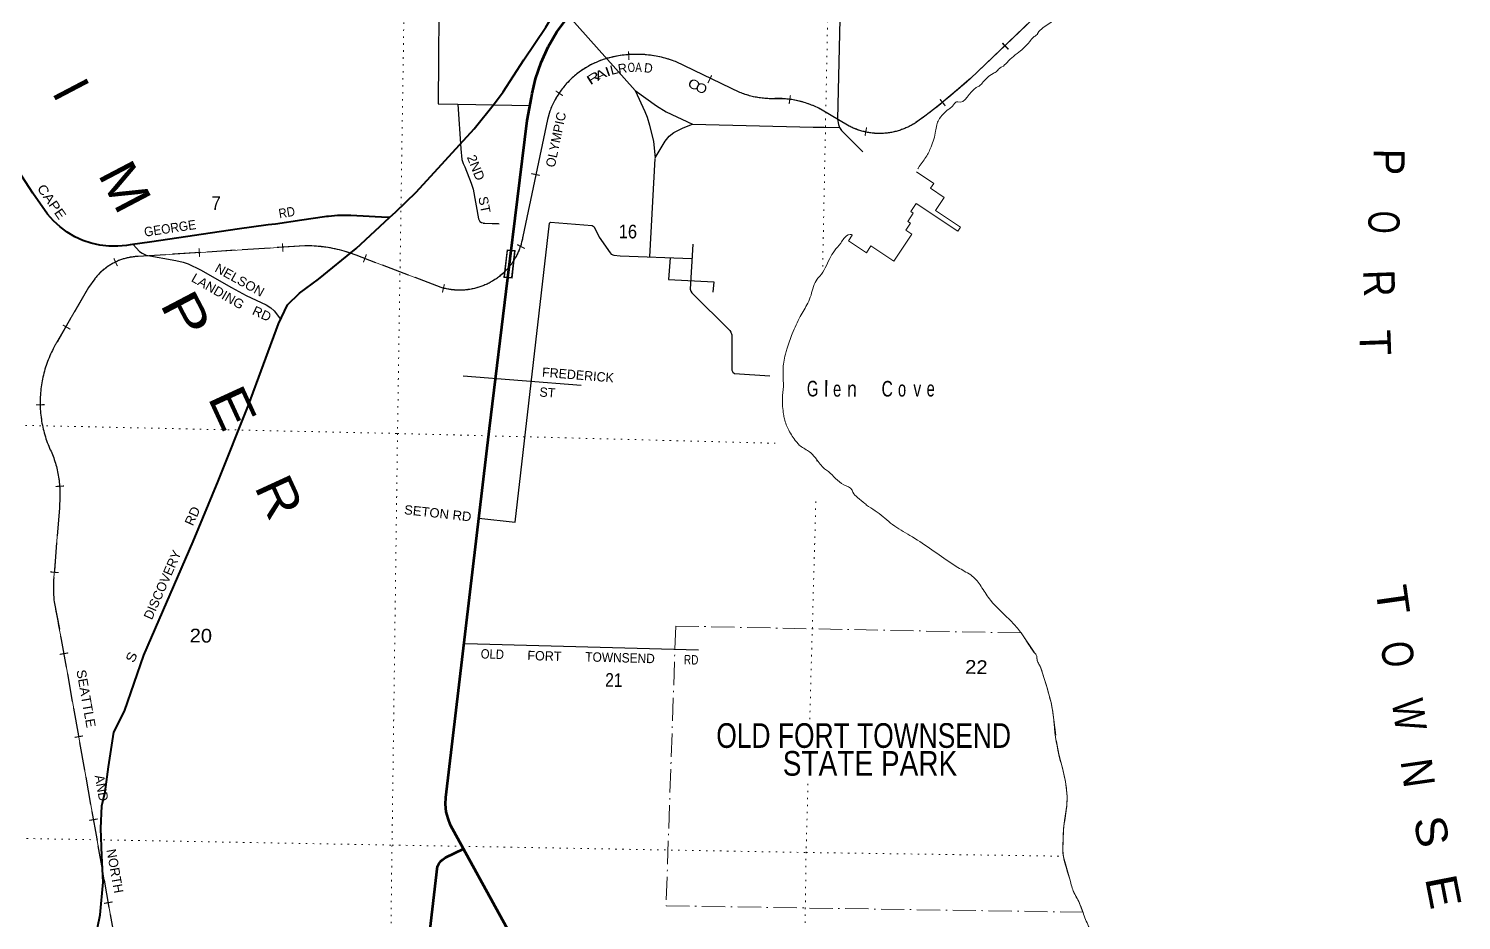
# Model space of a CAD drawing. Header units: feet. Extents: x -493433 to -244333, y 184684 to 373072.
# Drawn here: x -453011 to -434537, y 213272 to 224770 of the extents above; entities that cross this region are included whole.
import ezdxf
from ezdxf.enums import TextEntityAlignment as Align

# ---------------------------------------------------------------- set-up
doc = ezdxf.new("R2010")
doc.units = ezdxf.units.FT
doc.header["$LTSCALE"] = 60
for name, pattern in [('DOT_DASHED', [7.7, 5, -1.2, 0.3, -1.2]), ('DOTTED', [1.5, 0.3, -1.2]), ('LONG_DASHED', [7.5, 6, -1.5])]:
    doc.linetypes.add(name, pattern=pattern)
for name, color, linetype, lineweight in [('23', 7, 'Continuous', 70), ('26', 7, 'Continuous', 40), ('27', 7, 'Continuous', 13), ('29', 7, 'Continuous', 25), ('30', 7, 'Continuous', 13), ('34', 7, 'Continuous', 13), ('39', 7, 'Continuous', 13), ('41', 7, 'Continuous', 13), ('44', 7, 'DOT_DASHED', 13), ('59', 7, 'Continuous', 13), ('63', 7, 'Continuous', 25), ('7', 7, 'DOTTED', 13)]:
    doc.layers.add(name, color=color, linetype=linetype, lineweight=lineweight)
doc.layers.add('42', color=7, linetype='Continuous')

msp = doc.modelspace()

# ---------------------------------------------------------------- linework, layer by layer
at = {"layer": '23'}
for points in [[(-447404.01, 214192.29), (-447573.12, 214498.72), (-447603.34, 214585.56), (-447626.98, 214673.07), (-447636.44, 214770.04), (-447633.57, 214857.19), (-447067.76, 219613.05), (-446831.23, 221555.04), (-446583.96, 223585.24), (-446526.99, 223883.61), (-446522.21, 223908.68), (-446516.66, 223933.61), (-446474.08, 224124.91), (-446403.59, 224334.99), (-446311.53, 224536.54), (-446198.91, 224727.37), (-446066.95, 224905.39), (-446044.12, 224930.27)], [(-448015.24, 206246.25), (-447870.45, 209152.67), (-447869.2, 209177.7), (-447867.29, 209202.67), (-447853.9, 209377.42), (-447859.56, 209577.67), (-447886.12, 209776.23), (-447906.66, 209869.42), (-447912.13, 209894.27), (-447918.44, 209919.42), (-448019.84, 210323.48), (-448049.62, 210454.57), (-448079.38, 210668.18), (-448086.65, 210883.74), (-448073.12, 211073.86), (-448071.34, 211098.84), (-448068.44, 211123.86), (-447738.23, 213970.61), (-447720.68, 213998.56), (-447694.89, 214033.74), (-447669.1, 214054.85), (-447633.94, 214080.65), (-447404.01, 214192.29)], [(-441613.79, 204051.36), (-443588.08, 207465.7), (-444429.84, 208933.75), (-445947.54, 211646.88), (-445961.57, 211671.96), (-445977.4, 211696.88), (-446006.93, 211743.37), (-446123.75, 211899.96), (-446209.93, 212023.3), (-446279.06, 212146.56), (-446293.28, 212171.92), (-446306.72, 212196.56), (-446636.52, 212801.55), (-447404.01, 214192.29)]]:
    msp.add_lwpolyline(points, dxfattribs=at)
at = {"layer": '26'}
for points in [[(-448358.51, 222333.27), (-448277.07, 222408.8), (-448014.41, 222661.23), (-447267.74, 223478.71), (-447004.24, 223803.11), (-446891.67, 223956.65), (-446623.8, 224366.86), (-446341.59, 224787.45), (-446170.73, 225072.43)], [(-448358.51, 222333.27), (-448383.48, 222334.56), (-448856.68, 222359), (-448888.71, 222361.18), (-449029.5, 222361.66), (-449144.56, 222349.96), (-449169.31, 222347.45), (-449194.56, 222343.87), (-449486.36, 222302.56), (-449829.54, 222247.82), (-449922.73, 222238.8), (-450323.6, 222186.71), (-451423.99, 222021.19), (-451702.61, 221981.8), (-451748.21, 221974.13), (-451862.38, 221963.46), (-451977.04, 221964.79), (-452090.93, 221978.09), (-452202.8, 222003.23), (-452311.44, 222039.92), (-452415.65, 222087.77), (-452514.28, 222146.24), (-452606.26, 222214.71), (-452690.58, 222292.42), (-452766.31, 222378.51), (-452955.36, 222648.43), (-453239.65, 223087.45)], [(-452248.62, 212569.09), (-452088.91, 213340.83), (-452049.92, 213763.47), (-452068.62, 214103.92), (-452080.72, 214458.18), (-452065.19, 214747.05), (-452023.71, 214928.37), (-451982.59, 215252.42), (-451910.44, 215697.89), (-451776.66, 215970.11), (-451524.2, 216692.01), (-450889.45, 218156.92), (-450568.19, 218936.46), (-450176.55, 219914.29), (-449790.08, 220964.69), (-449671.51, 221209.35), (-449516.44, 221358.11), (-449275.41, 221539.72), (-448785.95, 221936.83), (-448358.51, 222333.27)]]:
    msp.add_lwpolyline(points, dxfattribs=at)
at = {"layer": '29'}
for p, q in [((-446044.12, 224930.27), (-445191.17, 223972.58)), ((-447478.12, 223794.99), (-447436.22, 223219.58)), ((-447478.12, 223794.99), (-446546.99, 223778.89)), ((-444935.44, 223094.85), (-445004.28, 221825.81)), ((-447149.74, 222260), (-446952.51, 222256.1)), ((-447408.16, 220294.66), (-445887.24, 220171.3)), ((-447381.82, 216842.43), (-444372.96, 216761.25))]:
    msp.add_line(p, q, dxfattribs=at)
for points in [[(-442527, 226000.81), (-442581.09, 223604.59), (-442567.68, 223534.44), (-442557.3, 223495.53), (-442531.74, 223458.83), (-442253.35, 223183.51)], [(-447718.08, 225548.9), (-447729.16, 223801.08), (-447478.12, 223794.99)], [(-445191.17, 223972.58), (-444914.21, 223775.68), (-444789.86, 223696.61), (-444452.63, 223536.58)], [(-445191.17, 223972.58), (-445064.59, 223700.45), (-445036.07, 223630.41), (-445005.01, 223526.43), (-444955.69, 223313.94), (-444933.25, 223102.85)], [(-444933.25, 223102.85), (-444803.75, 223321.11), (-444750.86, 223383.98), (-444692.67, 223429.23), (-444571.95, 223492.93), (-444452.63, 223536.58)], [(-444452.63, 223536.58), (-442893.6, 223500.82), (-442754.36, 223498.12), (-442557.3, 223495.53)], [(-447436.22, 223219.58), (-447424.6, 223083.67), (-447407.99, 223031.04), (-447388.61, 222986.72), (-447302.78, 222776.21), (-447277.86, 222701.42), (-447211.41, 222316.4), (-447194.8, 222283.16), (-447172.65, 222269.31), (-447128.35, 222261), (-446942.85, 222252.69)], [(-447205.36, 218456.46), (-446736.27, 218405.1), (-446294.92, 222264.15), (-446283.22, 222276.32), (-445745.44, 222232.16), (-445720.57, 222216.66), (-445655.84, 222083.51), (-445655.84, 222083.51), (-445512.95, 221881.46), (-445497.59, 221863.87), (-445466.47, 221850.9), (-445382.82, 221840.46), (-444458.41, 221804.68)], [(-451663.16, 221987.38), (-451583.12, 221898.17), (-451546.68, 221873.4), (-451494.52, 221848.31), (-451113.31, 221781.62), (-451018.31, 221759.67), (-450954.63, 221737.51), (-450795.38, 221662.2), (-450397.14, 221432.51), (-450205.86, 221327.89), (-449946.84, 221208.46), (-449885.93, 221169.68), (-449847.17, 221133.68), (-449762.26, 221022.09)], [(-444448.61, 221993.07), (-444478.9, 221410.93), (-444473.41, 221383.97), (-444457.86, 221363.22), (-443970.12, 220877.4), (-443954.84, 220854.78), (-443944.47, 220821.06), (-443945.2, 220720.11), (-443944.48, 220368.4), (-443931.51, 220338.57), (-443908.17, 220325.6), (-443452.28, 220295.45)], [(-444738.53, 221815.52), (-444758.39, 221537.56), (-444174.62, 221506.83), (-444189.56, 221370.5)]]:
    msp.add_lwpolyline(points, dxfattribs=at)
at = {"layer": '34'}
for p, q in [((-438518.71, 226373.25), (-440866.95, 224126.44)), ((-443839.56, 223946.94), (-444672.5, 224345.17)), ((-442431.49, 223513.35), (-442802.43, 223732.46)), ((-449447.84, 221968.94), (-451600.14, 221831.62)), ((-447691.58, 221431.44), (-448788.16, 221847.5)), ((-452588.46, 216892.67), (-451679.25, 211774.21))]:
    msp.add_line(p, q, dxfattribs=at)
at = {"layer": '34', "lineweight": 25}
for points in [[(-438519.42, 226373.97), (-440867.64, 224127.17), (-440915.76, 224084.24), (-441020.26, 223992.42), (-441126.81, 223902.08), (-441235.87, 223813.88), (-441345.23, 223727.44), (-441455.98, 223642.96), (-441569.18, 223560.64), (-441569.28, 223560.6), (-441581.78, 223552.46), (-441594.3, 223544.59), (-441606.99, 223536.91), (-441619.84, 223529.5), (-441632.88, 223522.28), (-441645.91, 223515.24), (-441659.18, 223508.53), (-441672.5, 223502.03), (-441685.94, 223495.7), (-441699.41, 223489.66), (-441713.15, 223483.86), (-441726.89, 223478.25), (-441740.73, 223472.97), (-441754.61, 223467.83), (-441768.71, 223462.99), (-441782.77, 223458.41), (-441796.91, 223454.04), (-441811.23, 223449.89), (-441825.54, 223446.11), (-441839.89, 223442.45), (-441854.36, 223439.13), (-441868.93, 223435.98), (-441883.42, 223433.14), (-441898.05, 223430.59), (-441912.7, 223428.22), (-441927.41, 223426.09), (-441942.11, 223424.33), (-441956.93, 223422.73), (-441971.69, 223421.38), (-441986.5, 223420.35), (-442001.27, 223419.58), (-442016.11, 223419.04), (-442030.94, 223418.7), (-442045.77, 223418.73), (-442060.59, 223418.95), (-442075.46, 223419.48), (-442090.31, 223420.2), (-442105.08, 223421.26), (-442119.87, 223422.51), (-442134.59, 223424.02), (-442149.35, 223425.84), (-442163.99, 223427.87), (-442178.72, 223430.16), (-442193.28, 223432.73), (-442207.91, 223435.53), (-442222.39, 223438.64), (-442236.87, 223441.95), (-442251.23, 223445.46), (-442265.62, 223449.3), (-442279.86, 223453.42), (-442294.01, 223457.71), (-442308.19, 223462.28), (-442322.2, 223467.07), (-442336.15, 223472.1), (-442350.02, 223477.48), (-442363.75, 223482.97), (-442377.43, 223488.73), (-442391.02, 223494.82), (-442404.46, 223501.04), (-442417.79, 223507.47), (-442431.01, 223514.23), (-442801.95, 223733.34), (-442803.37, 223734.06), (-442821.58, 223743.53), (-442840.04, 223752.51), (-442858.58, 223761.26), (-442877.37, 223769.65), (-442896.26, 223777.81), (-442915.27, 223785.48), (-442934.39, 223792.92), (-442953.61, 223800.01), (-442973.07, 223806.74), (-442992.5, 223813.12), (-443012.17, 223819.25), (-443031.84, 223824.92), (-443051.73, 223830.34), (-443071.61, 223835.3), (-443091.6, 223840.01), (-443111.6, 223844.37), (-443131.81, 223848.38)], [(-443131.81, 223848.38), (-443152, 223851.91), (-443172.2, 223855.21), (-443192.62, 223858.15), (-443212.91, 223860.75), (-443233.32, 223862.98), (-443253.84, 223864.74), (-443274.23, 223866.27), (-443294.73, 223867.44), (-443315.34, 223868.14), (-443335.81, 223868.61), (-443356.29, 223868.74), (-443376.88, 223868.37), (-443387.57, 223867.87), (-443406.1, 223867.18), (-443424.56, 223866.95), (-443443.03, 223866.92), (-443461.48, 223867.24), (-443480.01, 223867.94), (-443498.42, 223868.92), (-443516.94, 223870.18), (-443535.3, 223871.84), (-443553.76, 223873.78), (-443572.08, 223876.1), (-443590.4, 223878.66), (-443608.6, 223881.52), (-443626.87, 223884.75), (-443645, 223888.36), (-443663.03, 223892.18), (-443681.14, 223896.37), (-443699.03, 223900.81), (-443716.89, 223905.59), (-443734.68, 223910.8), (-443752.31, 223916.17), (-443769.9, 223921.86), (-443787.43, 223928), (-443804.78, 223934.27), (-443822.01, 223940.85), (-443839.15, 223947.86), (-444672.11, 224346.09), (-444686.59, 224351.52), (-444709.49, 224359.85), (-444732.56, 224367.83), (-444755.75, 224375.2), (-444779.17, 224382.35), (-444802.6, 224389.07), (-444826.18, 224395.29), (-444849.78, 224401.09), (-444873.55, 224406.53), (-444897.39, 224411.66), (-444921.34, 224416.19), (-444945.33, 224420.39), (-444969.48, 224424.12), (-444993.67, 224427.55), (-445017.85, 224430.4), (-445042.06, 224432.93), (-445066.31, 224435.03), (-445090.7, 224436.64), (-445114.97, 224437.86), (-445139.42, 224438.73), (-445163.73, 224439.06), (-445188.21, 224439.05), (-445212.54, 224438.49), (-445236.91, 224437.63), (-445261.18, 224436.38), (-445285.58, 224434.63), (-445309.83, 224432.36), (-445334, 224429.82), (-445358.31, 224426.79), (-445382.38, 224423.39), (-445406.46, 224419.57), (-445430.5, 224415.17), (-445454.34, 224410.54), (-445478.2, 224405.46), (-445502.02, 224399.81), (-445525.63, 224393.93), (-445549.12, 224387.65), (-445572.59, 224380.79), (-445585.69, 224376.75), (-445604.01, 224370.78), (-445622.37, 224364.37), (-445640.55, 224357.76), (-445658.54, 224350.75), (-445676.47, 224343.57), (-445694.35, 224335.91), (-445711.95, 224328.03), (-445729.41, 224319.87), (-445746.9, 224311.34), (-445764.04, 224302.46), (-445781.12, 224293.44), (-445798, 224283.99), (-445814.86, 224274.29), (-445831.35, 224264.34), (-445847.74, 224253.99), (-445863.95, 224243.47), (-445880.04, 224232.66), (-445895.78, 224221.48), (-445911.51, 224210.07), (-445926.97, 224198.43), (-445942.18, 224186.46), (-445957.12, 224174.29)], [(-445957.12, 224174.29), (-445971.94, 224161.82), (-445986.57, 224149.17), (-446000.89, 224136.15), (-446015.02, 224122.96), (-446028.91, 224109.45), (-446042.66, 224095.74), (-446056.01, 224081.79), (-446069.2, 224067.65), (-446082.1, 224053.29), (-446094.79, 224038.61), (-446107.15, 224023.82), (-446119.39, 224008.73), (-446131.22, 223993.49), (-446142.91, 223977.96), (-446154.19, 223962.29), (-446165.29, 223946.43), (-446176.08, 223930.46), (-446186.65, 223914.15), (-446196.79, 223897.71), (-446206.72, 223881.19), (-446216.42, 223864.32), (-446225.77, 223847.46), (-446234.85, 223830.37), (-446243.55, 223813.02), (-446252, 223795.71), (-446260.19, 223778.16), (-446268, 223760.37), (-446275.56, 223742.61), (-446282.79, 223724.72), (-446289.68, 223706.54), (-446320.41, 223600.81), (-446638.67, 222089.72), (-446639.22, 222086.16), (-446641.84, 222071.93), (-446644.59, 222057.82), (-446647.6, 222043.7), (-446650.95, 222029.6), (-446654.44, 222015.62), (-446658.17, 222001.72), (-446662.23, 221987.84), (-446666.45, 221973.99), (-446670.97, 221960.32), (-446675.72, 221946.73), (-446680.66, 221933.1), (-446685.88, 221919.65), (-446691.34, 221906.34), (-446696.96, 221893.01), (-446702.87, 221879.85), (-446709.01, 221866.83), (-446715.41, 221853.81), (-446722, 221841.02), (-446728.73, 221828.29), (-446735.79, 221815.64), (-446745.57, 221798.86)]]:
    msp.add_lwpolyline(points, dxfattribs=at)
at = {"layer": '34'}
for points in [[(-446288.72, 223706.23), (-446319.43, 223600.57), (-446637.68, 222089.54)], [(-452156.25, 221545.62), (-452239.84, 221430.76), (-452679.74, 220665.59)], [(-452607.98, 218738.44), (-452613.61, 218588.55), (-452685.78, 217689.42)]]:
    msp.add_lwpolyline(points, dxfattribs=at)
for centre, radius, start, end in [((-445250.64, 223319.95), 1107.63, 106.88178, 159.58919), ((-445173.26, 223042.23), 1395.87, 68.97683, 106.61075), ((-446238.24, 230060.1), 8003.69, 305.69212, 312.15221), ((-443432.93, 224926.44), 1060.55, 247.4544, 273.03109), ((-443349.75, 222692.43), 1175.25, 62.24431, 91.32135), ((-442039.48, 224268.86), 851.15, 242.5762, 303.58465), ((-447454.47, 222224.66), 827.9, 253.35789, 350.60729), ((-449425.97, 220235.3), 1733.77, 68.41571, 90.72298), ((-451572.35, 221093.92), 738.22, 92.15747, 142.2751), ((-451372.75, 219951.66), 1489.27, 151.35473, 204.1869), ((-453933.21, 218781.61), 1325.93, 358.13456, 24.97683), ((-450830.35, 217559.05), 1860.01, 175.98069, 185.55288)]:
    msp.add_arc(centre, radius, start, end, dxfattribs=at)
msp.add_ellipse((-378726.25, 231293.16), major_axis=(1159.77, 75244.03), ratio=0.999999, start_param=1.7721762, end_param=1.77875716, dxfattribs=at)
at = {"layer": '39'}
msp.add_line((-440213.48, 216977.22), (-440201.86, 216960.74), dxfattribs=at)
msp.add_lwpolyline([(-441561.66, 222922.16), (-441339.64, 222774.48), (-441381.73, 222711.21), (-441205.85, 222594.2), (-441317.07, 222427.01), (-440994, 222212.1), (-441030.15, 222157.74), (-441568.88, 222516.12), (-441637.76, 222412.58), (-441604.74, 222390.62), (-441674.9, 222285.15), (-441638.3, 222260.8), (-441698.42, 222170.45), (-441624.36, 222121.17), (-441855.28, 221774.13), (-442150.14, 221970.34), (-442209.22, 221881.56), (-442440.27, 222035.3), (-442391.84, 222108.08)], dxfattribs=at)
for points in [[(-438105.9, 226597.73), (-438150.98, 226560.22), (-438161.63, 226530.15), (-438186.28, 226506.39), (-438304.75, 226427.85), (-438401.53, 226322.68), (-438494.39, 226211.39), (-438584.64, 226132.33), (-438753.39, 225953.83), (-438837.89, 225858.53), (-438997.86, 225718.19), (-439312.48, 225399.11), (-439505.7, 225206.92), (-439604.61, 225095.74), (-439637.33, 225072.12), (-439639.5, 225064.09), (-439649.99, 225042.09), (-439857.63, 224834.04), (-439997.05, 224713.5), (-440001.14, 224706.45)], [(-440001.14, 224706.45), (-440007.48, 224695.54), (-440056.6, 224658.1), (-440089.57, 224620.37), (-440221.24, 224483.56), (-440395.48, 224335.42), (-440461.14, 224276.09), (-440483.51, 224266.41), (-440522.61, 224224.75), (-440575.68, 224191.42), (-440717.2, 224066.89), (-440756.23, 224029.28), (-440792.91, 224009.77), (-441028.32, 223826.43), (-441034.33, 223828.56), (-441075.88, 223799.35), (-441100.99, 223768.18), (-441146.75, 223732.29), (-441276.77, 223592.9), (-441302.14, 223530.81), (-441315.83, 223446.31), (-441374.02, 223247.61), (-441441.09, 223113.65), (-441538.51, 222974.2), (-441544.77, 222962.2)], [(-442391.88, 222106.06), (-442391.77, 222112.12), (-442415.89, 222116.6), (-442499.55, 222065.67), (-442538.99, 222005.85), (-442621.57, 221904.47), (-442681.94, 221804.68), (-442809.21, 221579.01), (-442842.19, 221541.28), (-442922.71, 221334.92), (-442965.04, 221228.76), (-443061.01, 221059.01), (-443164.01, 220836.93), (-443234.29, 220638.46), (-443253.69, 220572.23), (-443283.72, 220368.98), (-443279.21, 220179.23), (-443279.66, 220155.03), (-443290.63, 219999.86), (-443276.27, 219797.82), (-443265.26, 219739.11), (-443209.55, 219590.79), (-443111.45, 219443.72), (-443073.94, 219400.66), (-442954.39, 219321.79), (-442855.39, 219223.12), (-442748.85, 219096.07), (-442699.13, 219058.84), (-442500.59, 218889.75), (-442392.96, 218821.18), (-442381.39, 218792.73), (-442322.15, 218725.06), (-442228.81, 218646.67), (-442181.1, 218609.47), (-442069.55, 218534.79), (-441870.83, 218375.78), (-441647.53, 218236.5), (-441147.6, 217898.44), (-440988.11, 217798.66), (-440826.64, 217696.83), (-440718.28, 217559.65), (-440608.32, 217400.25), (-440335.21, 217120.83), (-440220.56, 216987), (-440213.48, 216977.22)], [(-440201.86, 216960.74), (-440157.9, 216895.64), (-440067.73, 216756.78), (-440048.02, 216732.2), (-440018.53, 216691.31), (-440001.86, 216612.31), (-439977.59, 216563.89)], [(-439977.59, 216563.89), (-439961.04, 216530.86), (-439936.19, 216457.76), (-439841.42, 216133.19), (-439799.1, 215916.52), (-439789.05, 215807.38), (-439712.88, 215352.01), (-439677.03, 215220.2), (-439651, 215102.7), (-439622.53, 214900.41), (-439627.95, 214718.92), (-439665.13, 214457.31), (-439675.99, 214201.27), (-439676.67, 214164.97), (-439662.44, 214063.82), (-439571.49, 213751.43), (-439548.85, 213668.29), (-439471.03, 213515.54), (-439415.39, 213374.47)], [(-439415.39, 213374.47), (-439343.94, 213194.42), (-439271.58, 213074.05), (-439230.1, 213026.88), (-439054.44, 212821.89), (-438864.97, 212493.57), (-438829.55, 212446.52), (-438706.89, 212319.17), (-438471.81, 212056.6), (-438319.36, 211904.5), (-438220.74, 211785.66), (-438185.28, 211740.62), (-438060.88, 211599.12), (-437804.83, 211378.53), (-437728.98, 211336.79), (-437687.02, 211315.84), (-437641.63, 211262.55), (-437582.01, 211215.04), (-437535.14, 211133.48), (-437316.68, 210844.98), (-437176.9, 210662.85), (-437065.24, 210487.28), (-437042.11, 210430.36), (-436971.91, 210301.97), (-436964.87, 210247.36), (-436941.89, 210182.38), (-436904.84, 210115.12), (-436895.09, 210096.78), (-436826.61, 209984.55), (-436665.49, 209864.57), (-436585.6, 209822.75), (-436433.32, 209769.5), (-436289.33, 209704.31)]]:
    msp.add_spline(points, degree=3, dxfattribs=at)
at = {"layer": '44'}
for points in [[(-440213.48, 216977.22), (-444667.53, 217066.75), (-444791.25, 213459.37), (-439416.18, 213376.62)], [(-440213.48, 216977.22), (-440013.06, 216678.74), (-440004.96, 216620.01), (-439958.96, 216525.26), (-439891.58, 216311.62), (-439828.2, 216078.9), (-439805.05, 215956.91), (-439756.46, 215578.53), (-439726.7, 215415.33), (-439676.31, 215217.22), (-439643.02, 215061.03), (-439621.14, 214873.37), (-439624.65, 214755.22), (-439652.78, 214559.31), (-439666.09, 214440.8), (-439676.61, 214177.04), (-439669.26, 214092.69), (-439543.01, 213651.75), (-439474.18, 213522.97), (-439416.18, 213376.62)]]:
    msp.add_lwpolyline(points, dxfattribs=at)
at = {"layer": '59'}
for points in [[(-446883.48, 221562.72), (-446841.3, 221919.77), (-446735.91, 221909.39), (-446778.18, 221552.35)], [(-446834.27, 221911.03), (-446744.81, 221902.22), (-446785.2, 221561.08), (-446874.57, 221569.88)]]:
    msp.add_lwpolyline(points, close=True, dxfattribs=at)
at = {"layer": '63', "linetype": 'LONG_DASHED'}
for points in [[(-447263.43, 221420.15), (-447277.52, 221416.94), (-447291.63, 221413.91), (-447305.8, 221411.24), (-447320, 221408.75), (-447334.31, 221406.56), (-447348.62, 221404.53), (-447362.93, 221402.86), (-447377.27, 221401.37), (-447391.63, 221400.12), (-447406.07, 221399.17), (-447420.43, 221398.47), (-447434.91, 221397.96), (-447449.29, 221397.78), (-447463.79, 221397.78), (-447478.18, 221398.12), (-447492.62, 221398.64), (-447506.98, 221399.4), (-447521.42, 221400.43), (-447535.78, 221401.79), (-447550.08, 221403.31), (-447564.48, 221405.11), (-447578.72, 221407.11), (-447592.97, 221409.4), (-447607.2, 221412.02), (-447621.31, 221414.76), (-447635.43, 221417.77), (-447649.52, 221421.12), (-447663.51, 221424.61), (-447677.4, 221428.34), (-447691.26, 221432.39), (-448787.81, 221848.43), (-448799.24, 221853.01), (-448827.58, 221863.67), (-448856.01, 221873.78), (-448884.85, 221883.52), (-448913.61, 221892.64), (-448942.54, 221901.44), (-448971.81, 221909.65), (-449001.02, 221917.22), (-449030.46, 221924.34), (-449059.92, 221931.06), (-449089.71, 221937.18), (-449119.34, 221942.83), (-449149.33, 221947.86), (-449179.16, 221952.43), (-449209.23, 221956.54), (-449239.24, 221960.02), (-449269.36, 221962.96), (-449299.48, 221965.51), (-449329.77, 221967.37), (-449360.07, 221968.85), (-449390.32, 221969.7), (-449420.58, 221970.17), (-449447.89, 221969.93), (-451600.2, 221832.62), (-451613.1, 221832.06), (-451625.94, 221831.21), (-451638.78, 221830.12), (-451651.68, 221828.9), (-451664.5, 221827.38), (-451677.23, 221825.65), (-451690.03, 221823.76), (-451702.75, 221821.58), (-451715.38, 221819.18), (-451728.08, 221816.56), (-451740.62, 221813.72), (-451753.15, 221810.74), (-451765.68, 221807.44), (-451778.05, 221803.95), (-451790.41, 221800.22), (-451802.69, 221796.36), (-451814.97, 221792.2), (-451827.08, 221787.9), (-451839.19, 221783.29), (-451851.15, 221778.55), (-451863.08, 221773.59), (-451874.88, 221768.42), (-451886.58, 221763.02), (-451898.22, 221757.48), (-451909.76, 221751.65), (-451921.22, 221745.66), (-451932.53, 221739.47), (-451943.75, 221733.12), (-451954.82, 221726.49), (-451965.81, 221719.73), (-451976.65, 221712.8), (-451987.4, 221705.67), (-451998, 221698.31), (-452008.51, 221690.74), (-452018.87, 221683.1), (-452029.08, 221675.16), (-452039.13, 221667.1), (-452049.1, 221658.88), (-452058.86, 221650.52), (-452068.51, 221641.88), (-452078.03, 221633.16), (-452087.31, 221624.23), (-452096.5, 221615.22), (-452105.55, 221605.93), (-452114.37, 221596.58)], [(-452114.38, 221596.56), (-452123.04, 221587.08), (-452131.63, 221577.35), (-452139.91, 221567.5), (-452148.12, 221557.57), (-452156.09, 221547.44), (-452157.06, 221546.23), (-452240.69, 221431.3), (-452680.63, 220666.08), (-452693, 220643.1), (-452704.79, 220619.99), (-452716.16, 220596.66), (-452727.35, 220573.07), (-452737.96, 220549.3), (-452748.09, 220525.47), (-452758.04, 220501.35), (-452767.39, 220477.08), (-452776.29, 220452.73), (-452784.85, 220428.03), (-452792.88, 220403.37), (-452800.64, 220378.58), (-452807.9, 220353.5), (-452814.6, 220328.47), (-452820.93, 220303.23), (-452826.9, 220277.97), (-452832.37, 220252.42), (-452837.43, 220227), (-452841.96, 220201.28), (-452846.1, 220175.69), (-452849.84, 220149.88), (-452853.04, 220124.13), (-452855.77, 220098.28), (-452858.18, 220072.42), (-452859.99, 220046.42), (-452861.46, 220020.39), (-452862.41, 219994.42), (-452863.03, 219968.43), (-452862.98, 219942.42), (-452862.58, 219916.4), (-452861.79, 219890.5), (-452860.53, 219864.5), (-452858.74, 219838.55), (-452856.49, 219812.54), (-452853.96, 219786.7), (-452850.76, 219760.84), (-452847.17, 219735.1), (-452843.22, 219709.35), (-452838.82, 219683.85), (-452833.81, 219658.18), (-452828.54, 219632.72), (-452822.66, 219607.44), (-452816.57, 219582.2), (-452809.82, 219556.94), (-452802.72, 219532.02), (-452795.21, 219507.19), (-452787.26, 219482.29), (-452778.74, 219457.79), (-452770.01, 219433.33), (-452760.7, 219409.05), (-452751.04, 219384.75), (-452740.98, 219360.91), (-452732.21, 219341.06), (-452722.53, 219319.97), (-452713.4, 219298.79), (-452704.62, 219277.45), (-452696.03, 219255.87), (-452687.99, 219234.2), (-452680.35, 219212.46), (-452672.89, 219190.51), (-452665.97, 219168.44), (-452659.48, 219146.33), (-452653.28, 219123.93), (-452647.56, 219101.61), (-452642.07, 219079.16), (-452637.07, 219056.5), (-452632.54, 219033.91), (-452628.37, 219011.15), (-452624.49, 218988.39), (-452621.1, 218965.42), (-452618.06, 218942.57), (-452615.5, 218919.52), (-452613.29, 218896.57), (-452611.44, 218873.45), (-452610.07, 218850.42), (-452609.09, 218827.34), (-452608.45, 218804.25), (-452608.31, 218781.08), (-452608.48, 218757.9), (-452608.99, 218738.47), (-452614.62, 218588.6), (-452686.79, 217689.49), (-452688.3, 217665.92), (-452689.86, 217633.58), (-452690.96, 217600.99), (-452691.35, 217568.63), (-452691.28, 217536.01), (-452690.48, 217503.59), (-452689.29, 217471.13), (-452687.56, 217438.81), (-452685.18, 217406.3), (-452682.63, 217378.92)], [(-446889.07, 221621.32), (-446897.33, 221613.65), (-446908.06, 221603.99), (-446918.99, 221594.57), (-446930.13, 221585.29), (-446941.31, 221576.21), (-446952.75, 221567.38), (-446964.3, 221558.75), (-446976, 221550.25), (-446987.77, 221542.03), (-446999.84, 221533.99), (-447011.94, 221526.12), (-447024.21, 221518.57), (-447036.54, 221511.13), (-447049.13, 221503.93), (-447061.73, 221497), (-447074.44, 221490.27), (-447087.36, 221483.69), (-447100.37, 221477.48), (-447113.41, 221471.37), (-447126.63, 221465.57), (-447139.97, 221459.88), (-447153.3, 221454.55), (-447166.83, 221449.43), (-447180.38, 221444.52), (-447194.04, 221439.81), (-447207.77, 221435.44), (-447221.63, 221431.22), (-447235.5, 221427.25), (-447249.47, 221423.58), (-447263.43, 221420.15)], [(-452682.63, 217378.92), (-452589.46, 216892.49), (-451680.25, 211774)]]:
    msp.add_lwpolyline(points, dxfattribs=at)
at = {"layer": '7'}
for p, q in [((-448254.63, 219549.9), (-443383.79, 219423.98)), ((-442845.68, 219210.84), (-442847.84, 219133.3)), ((-442860.64, 218673.33), (-442941.01, 215785.44)), ((-442961.98, 215032.06), (-442986.36, 214155.97)), ((-442986.36, 214155.97), (-443012.84, 212244.27))]:
    msp.add_line(p, q, dxfattribs=at)
for points in [[(-442605.29, 230179.21), (-442710.55, 224779.32), (-442773.67, 221641.37)], [(-448173.64, 224851.14), (-448254.63, 219549.9), (-448325.49, 214251.74)], [(-461716.45, 219708.95), (-458839.98, 219677.11), (-453591.6, 219665.59), (-448254.63, 219549.9)], [(-459713.45, 214467.25), (-458996.01, 214438.01), (-453666.8, 214338.25), (-448325.65, 214242.67), (-442986.52, 214146.9), (-439670.47, 214099.18)], [(-448325.65, 214242.67), (-448390.96, 208917.4), (-448529.31, 203582.18), (-448693.12, 198260.6), (-448861.52, 192814.85), (-448946.54, 188074.37)]]:
    msp.add_lwpolyline(points, dxfattribs=at)

# ---------------------------------------------------------------- texts
at = {"layer": '27'}
for s, rotation, width, p in [('CAPE', 305.15, 1.15, (-452908.77, 222710.61)), ('RD', 9.743, 0.9, (-449776.01, 222323.68)), ('GEORGE', 8.555, 0.95, (-451512.07, 222086.66)), ('RD', 65.493, 1.05, (-450894.67, 218349.78)), ('S', 65.493, 1.2, (-451656.78, 216582.72))]:
    msp.add_text(s, height=120.9, rotation=rotation, dxfattribs=dict(at, width=width)).set_placement(p)
msp.add_text('DISCOVERY', height=120.9, rotation=66.215, dxfattribs=at).set_placement((-451421.93, 217138.88))
at = {"layer": '30'}
for s, height, rotation, width, p in [('2ND', 120.9, 291.732, 1.05, (-447362.37, 223113.52)), ('ST', 120.9, 281.372, 1.05, (-447213.82, 222594.59)), ('NELSON', 120, 331.025, 1.05, (-450620.93, 221644.3)), ('LANDING', 120, 330.025, 1.05, (-450924.49, 221518.89)), ('RD', 120, 335.246, 1.05, (-450138.4, 221090.65)), ('SETON RD', 120, 353.752, 1.05, (-448174.09, 218509.9)), ('OLD', 120.9, 358.455, 0.9, (-447182.34, 216649.26)), ('TOWNSEND', 120.9, 358.455, 0.95, (-445834.44, 216610.49)), ('RD', 120.9, 358.454, 0.8, (-444563.22, 216574.27))]:
    msp.add_text(s, height=height, rotation=rotation, dxfattribs=dict(at, width=width)).set_placement(p)
for s, height, rotation, p in [('FREDERICK ', 120, 355.363, (-446394.32, 220282.66)), ('ST', 120, 355.363, (-446428.72, 220027.24)), ('FORT', 120.9, 358.455, (-446581.47, 216627.62))]:
    msp.add_text(s, height=height, rotation=rotation, dxfattribs=at).set_placement(p)
at = {"layer": '34'}
for s, height, rotation, p in [('I', 110.8, 2.911, (-445270.04, 224367.81)), ('R', 120, 9.014, (-445344.67, 224199.18)), ('I', 110.8, 334.385, (-444252.2, 224067.81)), ('I', 110.8, 55.89, (-446122.14, 223905.23)), ('I', 110.8, 351.743, (-443204.54, 223799.93)), ('I', 110.8, 349.088, (-442226.73, 223388.14)), ('I', 110.8, 78.044, (-446419.95, 222878.15)), ('I', 110.8, 62.696, (-446612.52, 221934.84))]:
    msp.add_text(s, height=height, rotation=rotation, dxfattribs=at).set_placement(p, align=Align.CENTER)
for s, height, rotation, width, p in [('I', 110.8, 43.673, 1.4, (-440377.62, 224503.32)), ('I', 120, 19.981, 1.4, (-445523.27, 224160.78)), ('L', 120, 13.985, 1.1, (-445449.69, 224184.77)), ('O', 120, 4.102, 0.75, (-445235.33, 224211.27)), ('A', 120, 359.222, 0.8, (-445147.32, 224211.72)), ('D', 120, 354.034, 0.95, (-445024.95, 224203.05)), ('R', 120, 32.272, 1.5, (-445695.93, 224084.76)), ('A', 120, 25.999, 1.35, (-445611.26, 224122.92)), ('C', 120, 334.448, 1.25, (-444459.43, 223997.6)), ('O', 120, 334.448, 1.15, (-444361, 223948.99)), ('I', 110.8, 38.9, 1.2, (-441190.84, 223774.47))]:
    msp.add_text(s, height=height, rotation=rotation, dxfattribs=dict(at, width=width)).set_placement(p, align=Align.CENTER)
msp.add_text('OLYMPIC', height=120, rotation=78.106, dxfattribs=at).set_placement((-446227.59, 222974.09))
at = {"layer": '41'}
for s, height, rotation, width, p in [('P', 403, 269.082, 0.95, (-435668.57, 223225.94)), ('O', 403, 269.703, 0.7, (-435735.18, 222421.75)), ('R', 403, 272.093, 0.9, (-435803.62, 221654.7)), ('G', 201.5, 359.518, 0.7, (-442976.06, 220028.3)), ('C', 201.5, 359.517, 0.75, (-442014.06, 220026.42)), ('e', 201.5, 359.518, 0.7, (-442638.44, 220025.37)), ('n', 201.5, 359.518, 0.85, (-442459.05, 220025.95)), ('o', 201.5, 359.517, 0.7, (-441801.88, 220026.7)), ('v', 201.5, 359.517, 0.75, (-441603.32, 220027.29)), ('e', 201.5, 359.517, 0.7, (-441432.39, 220027.92)), ('T', 403, 278.084, 1.15, (-435648.29, 217563.7)), ('O', 403, 278.083, 0.8, (-435580.32, 216841.33)), ('W', 403, 278.086, 0.8, (-435436.02, 216095.75)), ('N', 403, 278.084, 0.95, (-435323.24, 215327.38)), ('S', 403, 281.082, 1.1, (-435155.99, 214573.55)), ('E', 403, 281.081, 1.2, (-435007.75, 213816.82))]:
    msp.add_text(s, height=height, rotation=rotation, dxfattribs=dict(at, width=width)).set_placement(p)
for s, height, rotation, p in [('T', 403, 272.094, (-435855.37, 220879.4)), ('l', 201.5, 359.518, (-442757.5, 220026.45))]:
    msp.add_text(s, height=height, rotation=rotation, dxfattribs=at).set_placement(p)
at = {"layer": '42'}
msp.add_text('I', height=483.6, rotation=297.68, dxfattribs=at).set_placement((-452718.77, 223953.18))
for s, rotation, width, p in [('M', 297.681, 1.15, (-452125.56, 222895.04)), ('P', 297.681, 1.3, (-451326.07, 221220.22)), ('E', 294.67, 1.2, (-450708.27, 220014.77)), ('R', 294.669, 1.1, (-450106.67, 218863.47))]:
    msp.add_text(s, height=483.6, rotation=rotation, dxfattribs=dict(at, width=width)).set_placement(p)
at = {"layer": '44'}
for s, width, p in [('OLD FORT TOWNSEND', 0.8, (-444143.98, 215496.01)), ('STATE PARK', 0.85, (-443287.04, 215136.88))]:
    msp.add_text(s, height=318.1, dxfattribs=dict(at, width=width)).set_placement(p)
at = {"layer": '63'}
for rotation, p in [(3.588, (-450807.07, 221827.66)), (3.588, (-449731.21, 221892.76)), (24.69, (-451865.95, 221708.21)), (339.16, (-448694.63, 221757.13)), (346.566, (-447675.65, 221367.77)), (60.043, (-452473.51, 220893.63)), (271.691, (-452915.07, 219918.7)), (273.357, (-452664.51, 218866.51)), (85.348, (-452623.27, 217756.18)), (280.01, (-452609.7, 216701.16)), (280.01, (-452418.58, 215630.98)), (280.01, (-452229.44, 214560.46)), (280.01, (-452038.32, 213490.3))]:
    msp.add_text('I', height=110.8, rotation=rotation, dxfattribs=at).set_placement(p, align=Align.CENTER)
at = {"layer": '63', "width": 1.05}
msp.add_text('SEATTLE', height=120.9, rotation=280.073, dxfattribs=at).set_placement((-452395.09, 216492.3))
at = {"layer": '63'}
for s, p in [('AND', (-452159.57, 215136.17)), ('NORTH', (-452007.18, 214180.15))]:
    msp.add_text(s, height=120.9, rotation=280.072, dxfattribs=at).set_placement(p)
at = {"layer": '7'}
for s, rotation, width, p in [('7', 358.953, 0.9, (-450654.66, 222433.15)), ('16', 358.951, 0.9, (-445403.03, 222068.98)), ('20', 358.953, 1.1, (-450936.17, 216857.66)), ('22', 358.949, 1.1, (-440936.44, 216452.7)), ('21', 358.951, 0.85, (-445578.36, 216285.04))]:
    msp.add_text(s, height=176.3, rotation=rotation, dxfattribs=dict(at, width=width)).set_placement(p)

doc.saveas('drawing.dxf')
